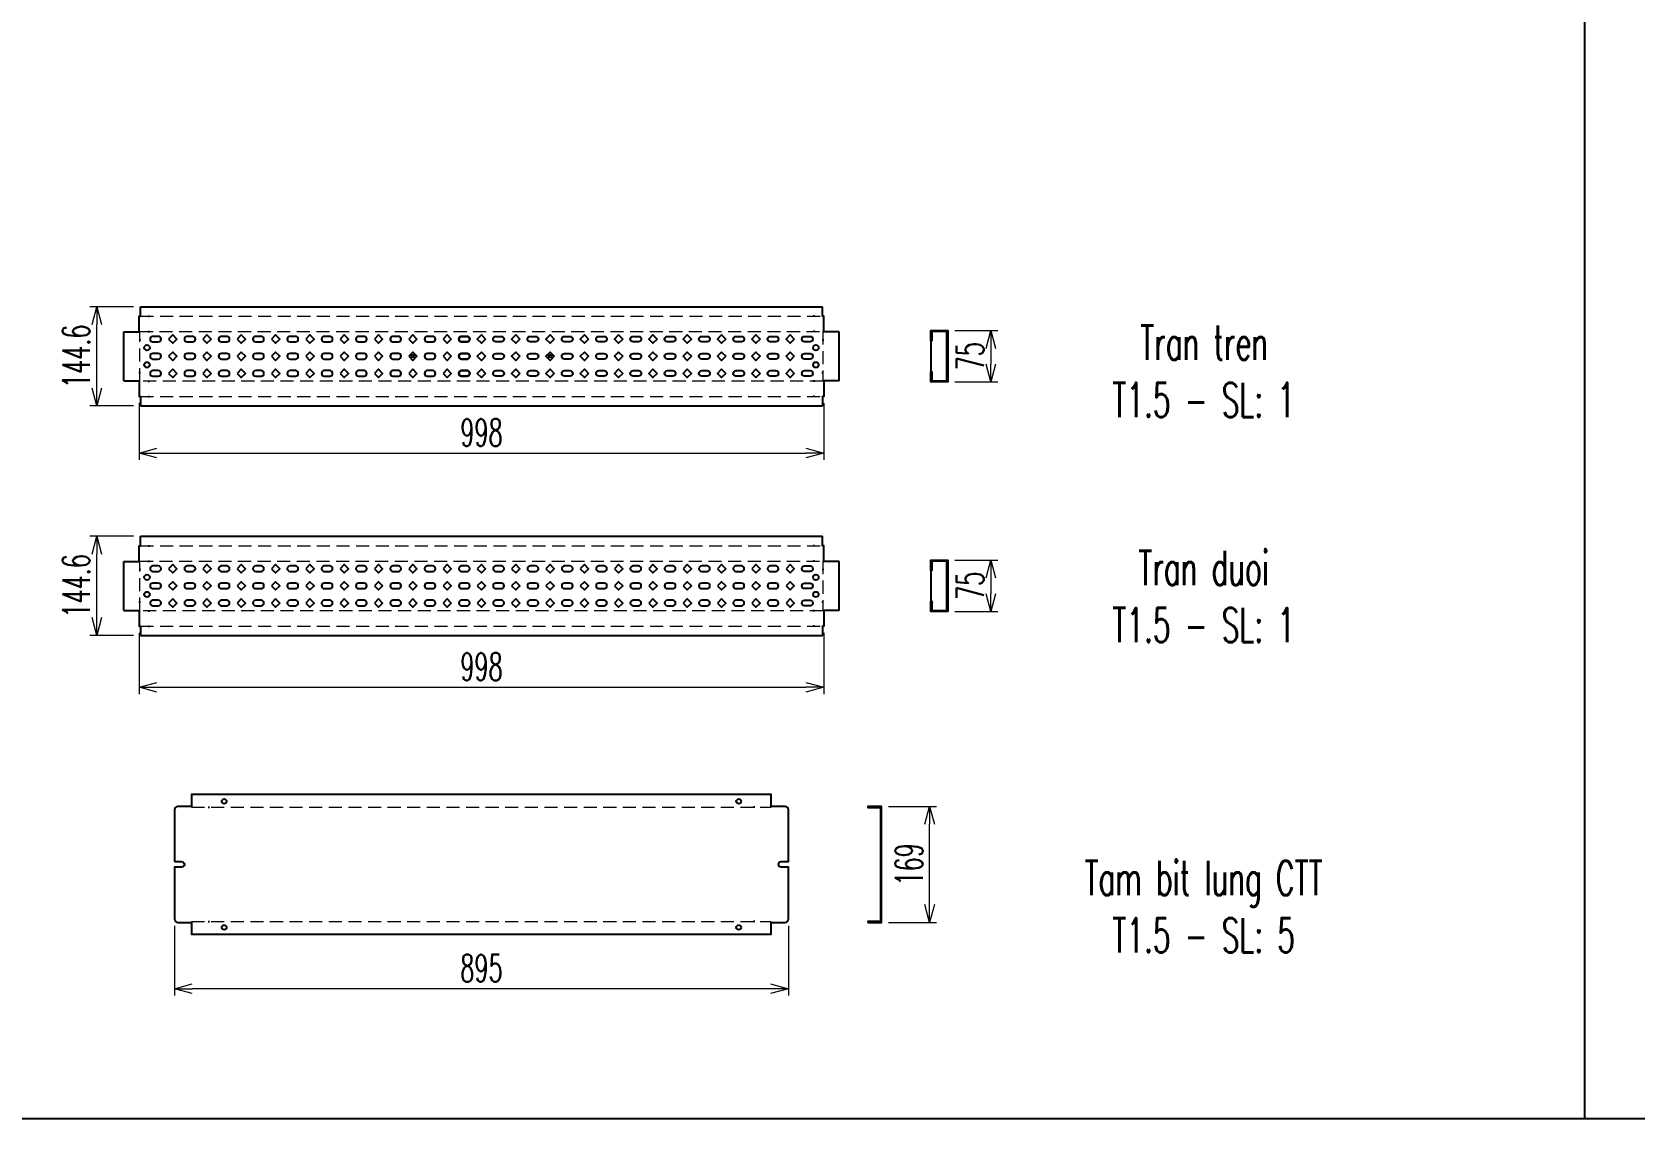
# Model space of a CAD drawing. Header units: millimetres. Extents: x 173893 to 258446, y -176540 to -123824.
# Drawn here: x 217241 to 219578, y -141580 to -139996 of the extents above; entities that cross this region are included whole.
import ezdxf
from ezdxf.enums import TextEntityAlignment as Align

# ---------------------------------------------------------------- set-up
doc = ezdxf.new("R2010")
doc.units = ezdxf.units.MM
doc.header["$LTSCALE"] = 3
doc.linetypes.add('HIDDEN', pattern=[9.525, 6.35, -3.175])
doc.layers.add('@.0.DM. NÉT CHÍNH', color=7, linetype='Continuous', lineweight=25)
doc.layers.add('@.DM. NÉT ĐỨT', color=8, linetype='HIDDEN', lineweight=9)
doc.layers.add('@.DM. KÍCH THƯỚC', color=8, linetype='Continuous', transparency=0.2)
for name, color, linetype in [('@.DM. NÉT CHÍNH', 7, 'Continuous'), ('@.DM. NÉT ĐỤC', 2, 'Continuous'), ('dim', 7, 'Continuous')]:
    doc.layers.add(name, color=color, linetype=linetype)
doc.styles.add('Ann_w01', font='romans.shx', dxfattribs={"width": 0.6, "bigfont": 'chineset.shx'})
doc.dimstyles.new('Dim 01_SC20', dxfattribs={"dimscale": 20, "dimtxt": 2, "dimasz": 1.3, "dimexe": 0.5, "dimexo": 0.5, "dimgap": 0.5, "dimtad": 1, "dimdec": 1, "dimzin": 12, "dimdsep": 46, "dimtxsty": 'Ann_w01', "dimblk": 'OPEN30', "dimcen": 1.5, "dimclrd": 6, "dimclre": 6, "dimclrt": 3, "dimadec": 1, "dimazin": 3, "dimtm": 1e-09, "dimtfac": 1, "dimtdec": 1, "dimtix": 1, "dimtmove": 0, "dimatfit": 3, "dimldrblk": 'OPEN30', "dimfxl": 1, "dimtolj": 1, "dimlwd": 0, "dimlwe": 0, "dimarcsym": 0})

# ---------------------------------------------------------------- blocks, each defined once
blk = doc.blocks.new('_Open30')
at = {"color": 0, "linetype": 'ByBlock', "lineweight": -2}
for p, q in [((-1, 0.268), (0, 0)), ((0, 0), (-1, -0.268)), ((0, 0), (-1, 0))]:
    blk.add_line(p, q, dxfattribs=at)
blk = doc.blocks.new('*D396')
at = {"layer": '@.DM. KÍCH THƯỚC', "color": 6, "lineweight": 0, "transparency": 16777216}
for p, q in [((217389.4, -140396.2), (217325.8, -140396.2)), ((217335.8, -140514.8), (217335.8, -140422.2)), ((217389.4, -140540.8), (217325.8, -140540.8))]:
    blk.add_line(p, q, dxfattribs=at)
at = {"layer": 'Defpoints', "color": 0, "transparency": 16777216}
for p in [(217335.8, -140396.2), (217399.4, -140396.2), (217399.4, -140540.8)]:
    blk.add_point(p, dxfattribs=at)
at = {"layer": '@.DM. KÍCH THƯỚC', "color": 6, "lineweight": 0, "transparency": 16777216, "xscale": 26, "yscale": 26, "zscale": 26}
for p, rotation in [((217335.8, -140396.2), 90), ((217335.8, -140540.8), 270)]:
    blk.add_blockref('_Open30', p, dxfattribs=dict(at, rotation=rotation))
at = {"layer": '@.DM. KÍCH THƯỚC', "color": 3, "transparency": 16777216, "insert": (217305.8, -140468.5), "char_height": 40, "attachment_point": 5, "rotation": 90, "style": 'Ann_w01'}
blk.add_mtext('\\A1;144.6', dxfattribs=at)
blk = doc.blocks.new('*D397')
at = {"layer": '@.DM. KÍCH THƯỚC', "color": 6, "lineweight": 0, "transparency": 16777216}
for p, q in [((218586.2, -140431), (218648.8, -140431)), ((218638.8, -140457), (218638.8, -140480)), ((218586.2, -140506), (218648.8, -140506))]:
    blk.add_line(p, q, dxfattribs=at)
at = {"layer": 'Defpoints', "color": 0, "transparency": 16777216}
for p in [(218576.2, -140431), (218576.2, -140506), (218638.8, -140506)]:
    blk.add_point(p, dxfattribs=at)
at = {"layer": '@.DM. KÍCH THƯỚC', "color": 6, "lineweight": 0, "transparency": 16777216, "xscale": 26, "yscale": 26, "zscale": 26}
for p, rotation in [((218638.8, -140431), 90), ((218638.8, -140506), 270)]:
    blk.add_blockref('_Open30', p, dxfattribs=dict(at, rotation=rotation))
at = {"layer": '@.DM. KÍCH THƯỚC', "color": 3, "transparency": 16777216, "insert": (218608.8, -140468.5), "char_height": 40, "attachment_point": 5, "rotation": 90, "style": 'Ann_w01'}
blk.add_mtext('\\A1;75', dxfattribs=at)
blk = doc.blocks.new('*D398')
at = {"layer": '@.DM. KÍCH THƯỚC', "color": 6, "lineweight": 0, "transparency": 16777216}
for p, q in [((217389.4, -140730.9), (217325.8, -140730.9)), ((217335.8, -140849.5), (217335.8, -140756.9)), ((217389.4, -140875.5), (217325.8, -140875.5))]:
    blk.add_line(p, q, dxfattribs=at)
at = {"layer": 'Defpoints', "color": 0, "transparency": 16777216}
for p in [(217335.8, -140730.9), (217399.4, -140730.9), (217399.4, -140875.5)]:
    blk.add_point(p, dxfattribs=at)
at = {"layer": '@.DM. KÍCH THƯỚC', "color": 6, "lineweight": 0, "transparency": 16777216, "xscale": 26, "yscale": 26, "zscale": 26}
for p, rotation in [((217335.8, -140730.9), 90), ((217335.8, -140875.5), 270)]:
    blk.add_blockref('_Open30', p, dxfattribs=dict(at, rotation=rotation))
at = {"layer": '@.DM. KÍCH THƯỚC', "color": 3, "transparency": 16777216, "insert": (217305.8, -140803.2), "char_height": 40, "attachment_point": 5, "rotation": 90, "style": 'Ann_w01'}
blk.add_mtext('\\A1;144.6', dxfattribs=at)
blk = doc.blocks.new('*D399')
at = {"layer": '@.DM. KÍCH THƯỚC', "color": 6, "lineweight": 0, "transparency": 16777216}
for p, q in [((218586.2, -140765.7), (218648.8, -140765.7)), ((218638.8, -140791.7), (218638.8, -140814.7)), ((218586.2, -140840.7), (218648.8, -140840.7))]:
    blk.add_line(p, q, dxfattribs=at)
at = {"layer": 'Defpoints', "color": 0, "transparency": 16777216}
for p in [(218576.2, -140765.7), (218576.2, -140840.7), (218638.8, -140840.7)]:
    blk.add_point(p, dxfattribs=at)
at = {"layer": '@.DM. KÍCH THƯỚC', "color": 6, "lineweight": 0, "transparency": 16777216, "xscale": 26, "yscale": 26, "zscale": 26}
for p, rotation in [((218638.8, -140765.7), 90), ((218638.8, -140840.7), 270)]:
    blk.add_blockref('_Open30', p, dxfattribs=dict(at, rotation=rotation))
at = {"layer": '@.DM. KÍCH THƯỚC', "color": 3, "transparency": 16777216, "insert": (218608.8, -140803.2), "char_height": 40, "attachment_point": 5, "rotation": 90, "style": 'Ann_w01'}
blk.add_mtext('\\A1;75', dxfattribs=at)
blk = doc.blocks.new('*D400')
at = {"layer": '@.DM. KÍCH THƯỚC', "color": 6, "lineweight": 0, "transparency": 16777216}
for p, q in [((218489.7, -141124.8), (218559.6, -141124.8)), ((218549.6, -141267.8), (218549.6, -141150.8)), ((218489.7, -141293.8), (218559.6, -141293.8))]:
    blk.add_line(p, q, dxfattribs=at)
at = {"layer": 'Defpoints', "color": 0, "transparency": 16777216}
for p in [(218479.7, -141124.8), (218549.6, -141124.8), (218479.7, -141293.8)]:
    blk.add_point(p, dxfattribs=at)
at = {"layer": '@.DM. KÍCH THƯỚC', "color": 6, "lineweight": 0, "transparency": 16777216, "xscale": 26, "yscale": 26, "zscale": 26}
for p, rotation in [((218549.6, -141124.8), 90), ((218549.6, -141293.8), 270)]:
    blk.add_blockref('_Open30', p, dxfattribs=dict(at, rotation=rotation))
at = {"layer": '@.DM. KÍCH THƯỚC', "color": 3, "transparency": 16777216, "insert": (218519.6, -141209.3), "char_height": 40, "attachment_point": 5, "rotation": 90, "style": 'Ann_w01'}
blk.add_mtext('\\A1;169', dxfattribs=at)
blk = doc.blocks.new('*D401')
at = {"layer": '@.DM. KÍCH THƯỚC', "color": 6, "lineweight": 0, "transparency": 16777216}
for p, q in [((217448.9, -141298.8), (217448.9, -141400.5)), ((218343.9, -141298.8), (218343.9, -141400.5)), ((218317.9, -141390.5), (217474.9, -141390.5))]:
    blk.add_line(p, q, dxfattribs=at)
at = {"layer": 'Defpoints', "color": 0, "transparency": 16777216}
for p in [(217448.9, -141288.8), (218343.9, -141288.8), (217448.9, -141390.5)]:
    blk.add_point(p, dxfattribs=at)
at = {"layer": '@.DM. KÍCH THƯỚC', "color": 6, "lineweight": 0, "transparency": 16777216, "xscale": 26, "yscale": 26, "zscale": 26, "rotation": 180}
blk.add_blockref('_Open30', (217448.9, -141390.5), dxfattribs=at)
at = {"layer": '@.DM. KÍCH THƯỚC', "color": 6, "lineweight": 0, "transparency": 16777216, "xscale": 26, "yscale": 26, "zscale": 26}
blk.add_blockref('_Open30', (218343.9, -141390.5), dxfattribs=at)
at = {"layer": '@.DM. KÍCH THƯỚC', "color": 3, "transparency": 16777216, "insert": (217896.4, -141360.5), "char_height": 40, "attachment_point": 5, "style": 'Ann_w01'}
blk.add_mtext('\\A1;895', dxfattribs=at)
blk = doc.blocks.new('*D464')
at = {"layer": 'Defpoints', "color": 0, "transparency": 16777216}
for p in [(217397.4, -140526.6), (218395.4, -140527.1), (218395.4, -140609.6)]:
    blk.add_point(p, dxfattribs=at)
at = {"layer": 'dim', "color": 6, "lineweight": 0, "transparency": 16777216}
for p, q in [((217397.4, -140536.6), (217397.4, -140619.6)), ((218395.4, -140537.1), (218395.4, -140619.6)), ((217423.4, -140609.6), (218369.4, -140609.6))]:
    blk.add_line(p, q, dxfattribs=at)
at = {"layer": 'dim', "color": 6, "lineweight": 0, "transparency": 16777216, "xscale": 26, "yscale": 26, "zscale": 26, "rotation": 180}
blk.add_blockref('_Open30', (217397.4, -140609.6), dxfattribs=at)
at = {"layer": 'dim', "color": 6, "lineweight": 0, "transparency": 16777216, "xscale": 26, "yscale": 26, "zscale": 26}
blk.add_blockref('_Open30', (218395.4, -140609.6), dxfattribs=at)
at = {"layer": 'dim', "color": 3, "transparency": 16777216, "insert": (217896.4, -140579.6), "char_height": 40, "attachment_point": 5, "style": 'Ann_w01'}
blk.add_mtext('\\A1;998', dxfattribs=at)
blk = doc.blocks.new('*D465')
at = {"layer": 'Defpoints', "color": 0, "transparency": 16777216}
for p in [(217397.4, -140861.8), (218395.4, -140861.8), (218395.4, -140951)]:
    blk.add_point(p, dxfattribs=at)
at = {"layer": 'dim', "color": 6, "lineweight": 0, "transparency": 16777216}
for p, q in [((217397.4, -140871.8), (217397.4, -140961)), ((218395.4, -140871.8), (218395.4, -140961)), ((217423.4, -140951), (218369.4, -140951))]:
    blk.add_line(p, q, dxfattribs=at)
at = {"layer": 'dim', "color": 6, "lineweight": 0, "transparency": 16777216, "xscale": 26, "yscale": 26, "zscale": 26, "rotation": 180}
blk.add_blockref('_Open30', (217397.4, -140951), dxfattribs=at)
at = {"layer": 'dim', "color": 6, "lineweight": 0, "transparency": 16777216, "xscale": 26, "yscale": 26, "zscale": 26}
blk.add_blockref('_Open30', (218395.4, -140951), dxfattribs=at)
at = {"layer": 'dim', "color": 3, "transparency": 16777216, "insert": (217896.4, -140921), "char_height": 40, "attachment_point": 5, "style": 'Ann_w01'}
blk.add_mtext('\\A1;998', dxfattribs=at)

msp = doc.modelspace()

# ---------------------------------------------------------------- linework, layer by layer
at = {"layer": '@.DM. NÉT CHÍNH', "linetype": 'Continuous'}
for p, q in [((219504.18, -138408.06), (219504.18, -141580.39)), ((223070.85, -141580.39), (215795.85, -141580.39))]:
    msp.add_line(p, q, dxfattribs=at)
at = {"layer": '@.DM. NÉT CHÍNH'}
for p, q in [((217399.38, -140396.18), (218393.38, -140396.18)), ((217374.98, -140504.18), (217374.98, -140432.78)), ((217397.38, -140432.78), (217398.68, -140432.78)), ((218395.38, -140432.78), (218394.08, -140432.78)), ((218417.78, -140504.18), (218417.78, -140432.78)), ((218551.21, -140445.98), (218551.21, -140490.98)), ((217397.38, -140504.18), (217398.68, -140504.18)), ((218395.38, -140504.18), (218394.08, -140504.18)), ((217399.38, -140540.78), (218393.38, -140540.78)), ((217399.38, -140730.93), (218393.38, -140730.93)), ((217374.98, -140838.93), (217374.98, -140767.53)), ((217397.38, -140767.53), (217398.68, -140767.53)), ((218395.38, -140767.53), (218394.08, -140767.53)), ((218417.78, -140838.93), (218417.78, -140767.53)), ((218551.21, -140780.73), (218551.21, -140825.73)), ((217397.38, -140838.93), (217398.68, -140838.93)), ((218395.38, -140838.93), (218394.08, -140838.93)), ((217399.38, -140875.53), (218393.38, -140875.53))]:
    msp.add_line(p, q, dxfattribs=at)
at = {"layer": '@.DM. NÉT CHÍNH', "color": 1}
for p, q in [((217410.73, -140409.88), (217412.73, -140409.88)), ((218382.03, -140409.88), (218380.03, -140409.88)), ((217398.68, -140443.55), (217398.68, -140445.55)), ((217410.73, -140432.28), (217412.73, -140432.28)), ((218382.03, -140432.28), (218380.03, -140432.28)), ((218394.08, -140443.55), (218394.08, -140445.55)), ((217398.68, -140493.41), (217398.68, -140491.41)), ((218394.08, -140493.41), (218394.08, -140491.41)), ((217410.73, -140504.68), (217412.73, -140504.68)), ((218382.03, -140504.68), (218380.03, -140504.68)), ((217410.73, -140527.08), (217412.73, -140527.08)), ((218382.03, -140527.08), (218380.03, -140527.08)), ((217410.73, -140744.63), (217412.73, -140744.63)), ((218382.03, -140744.63), (218380.03, -140744.63)), ((217398.68, -140778.3), (217398.68, -140780.3)), ((217410.73, -140767.03), (217412.73, -140767.03)), ((218382.03, -140767.03), (218380.03, -140767.03)), ((218394.08, -140778.3), (218394.08, -140780.3)), ((217398.68, -140828.16), (217398.68, -140826.16)), ((218394.08, -140828.16), (218394.08, -140826.16)), ((217410.73, -140839.43), (217412.73, -140839.43)), ((218382.03, -140839.43), (218380.03, -140839.43)), ((217410.73, -140861.83), (217412.73, -140861.83)), ((218382.03, -140861.83), (218380.03, -140861.83)), ((217497.99, -141126.09), (217499.99, -141126.09)), ((218294.76, -141126.09), (218292.76, -141126.09)), ((217497.99, -141292.49), (217499.99, -141292.49)), ((218294.76, -141292.49), (218292.76, -141292.49))]:
    msp.add_line(p, q, dxfattribs=at)
at = {"layer": '@.DM. NÉT CHÍNH'}
for points in [[(217374.98, -140432.78), (217397.38, -140432.78), (217397.38, -140409.88), (217399.38, -140409.88), (217399.38, -140396.18)], [(218417.78, -140432.78), (218395.38, -140432.78), (218395.38, -140409.88), (218393.38, -140409.88), (218393.38, -140396.18)], [(217374.98, -140504.18), (217397.38, -140504.18), (217397.38, -140527.08), (217399.38, -140527.08), (217399.38, -140540.78)], [(218417.78, -140504.18), (218395.38, -140504.18), (218395.38, -140527.08), (218393.38, -140527.08), (218393.38, -140540.78)], [(217374.98, -140767.53), (217397.38, -140767.53), (217397.38, -140744.63), (217399.38, -140744.63), (217399.38, -140730.93)], [(218417.78, -140767.53), (218395.38, -140767.53), (218395.38, -140744.63), (218393.38, -140744.63), (218393.38, -140730.93)], [(217374.98, -140838.93), (217397.38, -140838.93), (217397.38, -140861.83), (217399.38, -140861.83), (217399.38, -140875.53)], [(218417.78, -140838.93), (218395.38, -140838.93), (218395.38, -140861.83), (218393.38, -140861.83), (218393.38, -140875.53)]]:
    msp.add_lwpolyline(points, dxfattribs=at)
for points in [[(218551.21, -140445.98), (218551.21, -140430.98), (218576.21, -140430.98), (218576.21, -140505.98), (218551.21, -140505.98), (218551.21, -140490.98), (218552.71, -140490.98), (218552.71, -140504.48), (218574.71, -140504.48), (218574.71, -140432.48), (218552.71, -140432.48), (218552.71, -140445.98)], [(218551.21, -140780.73), (218551.21, -140765.73), (218576.21, -140765.73), (218576.21, -140840.73), (218551.21, -140840.73), (218551.21, -140825.73), (218552.71, -140825.73), (218552.71, -140839.23), (218574.71, -140839.23), (218574.71, -140767.23), (218552.71, -140767.23), (218552.71, -140780.73)], [(218459.68, -141293.79), (218479.68, -141293.79), (218479.68, -141124.79), (218459.68, -141124.79), (218459.68, -141126.29), (218478.18, -141126.29), (218478.18, -141292.29), (218459.68, -141292.29)]]:
    msp.add_lwpolyline(points, close=True, dxfattribs=at)
msp.add_lwpolyline([(217448.88, -141205.29), (217459.38, -141205.29, -1), (217459.38, -141213.29), (217448.88, -141213.29), (217448.88, -141288.79, 0.4142136), (217453.88, -141293.79), (217473.88, -141293.79), (217473.88, -141311.19), (218318.88, -141311.19), (218318.88, -141293.79), (218338.88, -141293.79, 0.4142136), (218343.88, -141288.79), (218343.88, -141213.29), (218333.38, -141213.29, -1), (218333.38, -141205.29), (218343.88, -141205.29), (218343.88, -141129.79, 0.4142136), (218338.88, -141124.79), (218318.88, -141124.79), (218318.88, -141107.39), (217473.88, -141107.39), (217473.88, -141124.79), (217453.88, -141124.79, 0.4142136), (217448.88, -141129.79)], format="xyb", close=True, dxfattribs=at)
at = {"layer": '@.DM. NÉT ĐỤC'}
for points in [[(217425.38, -140439.48), (217417.38, -140439.48, 1), (217417.38, -140447.48), (217425.38, -140447.48, 1)], [(217475.38, -140439.48), (217467.38, -140439.48, 1), (217467.38, -140447.48), (217475.38, -140447.48, 1)], [(217525.38, -140439.48), (217517.38, -140439.48, 1), (217517.38, -140447.48), (217525.38, -140447.48, 1)], [(217575.38, -140439.48), (217567.38, -140439.48, 1), (217567.38, -140447.48), (217575.38, -140447.48, 1)], [(217625.38, -140439.48), (217617.38, -140439.48, 1), (217617.38, -140447.48), (217625.38, -140447.48, 1)], [(217675.38, -140439.48), (217667.38, -140439.48, 1), (217667.38, -140447.48), (217675.38, -140447.48, 1)], [(217725.38, -140439.48), (217717.38, -140439.48, 1), (217717.38, -140447.48), (217725.38, -140447.48, 1)], [(217775.38, -140439.48), (217767.38, -140439.48, 1), (217767.38, -140447.48), (217775.38, -140447.48, 1)], [(217825.38, -140439.48), (217817.38, -140439.48, 1), (217817.38, -140447.48), (217825.38, -140447.48, 1)], [(217875.38, -140439.48), (217867.38, -140439.48, 1), (217867.38, -140447.48), (217875.38, -140447.48, 1)], [(217867.38, -140439.48), (217875.38, -140439.48, -1), (217875.38, -140447.48), (217867.38, -140447.48, -1)], [(217917.38, -140439.48), (217925.38, -140439.48, -1), (217925.38, -140447.48), (217917.38, -140447.48, -1)], [(217967.38, -140439.48), (217975.38, -140439.48, -1), (217975.38, -140447.48), (217967.38, -140447.48, -1)], [(218017.38, -140439.48), (218025.38, -140439.48, -1), (218025.38, -140447.48), (218017.38, -140447.48, -1)], [(218067.38, -140439.48), (218075.38, -140439.48, -1), (218075.38, -140447.48), (218067.38, -140447.48, -1)], [(218117.38, -140439.48), (218125.38, -140439.48, -1), (218125.38, -140447.48), (218117.38, -140447.48, -1)], [(218167.38, -140439.48), (218175.38, -140439.48, -1), (218175.38, -140447.48), (218167.38, -140447.48, -1)], [(218217.38, -140439.48), (218225.38, -140439.48, -1), (218225.38, -140447.48), (218217.38, -140447.48, -1)], [(218267.38, -140439.48), (218275.38, -140439.48, -1), (218275.38, -140447.48), (218267.38, -140447.48, -1)], [(218317.38, -140439.48), (218325.38, -140439.48, -1), (218325.38, -140447.48), (218317.38, -140447.48, -1)], [(218367.38, -140439.48), (218375.38, -140439.48, -1), (218375.38, -140447.48), (218367.38, -140447.48, -1)], [(217425.38, -140464.48), (217417.38, -140464.48, 1), (217417.38, -140472.48), (217425.38, -140472.48, 1)], [(217475.38, -140464.48), (217467.38, -140464.48, 1), (217467.38, -140472.48), (217475.38, -140472.48, 1)], [(217525.38, -140464.48), (217517.38, -140464.48, 1), (217517.38, -140472.48), (217525.38, -140472.48, 1)], [(217575.38, -140464.48), (217567.38, -140464.48, 1), (217567.38, -140472.48), (217575.38, -140472.48, 1)], [(217625.38, -140464.48), (217617.38, -140464.48, 1), (217617.38, -140472.48), (217625.38, -140472.48, 1)], [(217675.38, -140464.48), (217667.38, -140464.48, 1), (217667.38, -140472.48), (217675.38, -140472.48, 1)], [(217725.38, -140464.48), (217717.38, -140464.48, 1), (217717.38, -140472.48), (217725.38, -140472.48, 1)], [(217775.38, -140464.48), (217767.38, -140464.48, 1), (217767.38, -140472.48), (217775.38, -140472.48, 1)], [(217825.38, -140464.48), (217817.38, -140464.48, 1), (217817.38, -140472.48), (217825.38, -140472.48, 1)], [(217875.38, -140464.48), (217867.38, -140464.48, 1), (217867.38, -140472.48), (217875.38, -140472.48, 1)], [(217867.38, -140464.48), (217875.38, -140464.48, -1), (217875.38, -140472.48), (217867.38, -140472.48, -1)], [(217917.38, -140464.48), (217925.38, -140464.48, -1), (217925.38, -140472.48), (217917.38, -140472.48, -1)], [(217967.38, -140464.48), (217975.38, -140464.48, -1), (217975.38, -140472.48), (217967.38, -140472.48, -1)], [(218017.38, -140464.48), (218025.38, -140464.48, -1), (218025.38, -140472.48), (218017.38, -140472.48, -1)], [(218067.38, -140464.48), (218075.38, -140464.48, -1), (218075.38, -140472.48), (218067.38, -140472.48, -1)], [(218117.38, -140464.48), (218125.38, -140464.48, -1), (218125.38, -140472.48), (218117.38, -140472.48, -1)], [(218167.38, -140464.48), (218175.38, -140464.48, -1), (218175.38, -140472.48), (218167.38, -140472.48, -1)], [(218217.38, -140464.48), (218225.38, -140464.48, -1), (218225.38, -140472.48), (218217.38, -140472.48, -1)], [(218267.38, -140464.48), (218275.38, -140464.48, -1), (218275.38, -140472.48), (218267.38, -140472.48, -1)], [(218317.38, -140464.48), (218325.38, -140464.48, -1), (218325.38, -140472.48), (218317.38, -140472.48, -1)], [(218367.38, -140464.48), (218375.38, -140464.48, -1), (218375.38, -140472.48), (218367.38, -140472.48, -1)], [(217425.38, -140489.48), (217417.38, -140489.48, 1), (217417.38, -140497.48), (217425.38, -140497.48, 1)], [(217475.38, -140489.48), (217467.38, -140489.48, 1), (217467.38, -140497.48), (217475.38, -140497.48, 1)], [(217525.38, -140489.48), (217517.38, -140489.48, 1), (217517.38, -140497.48), (217525.38, -140497.48, 1)], [(217575.38, -140489.48), (217567.38, -140489.48, 1), (217567.38, -140497.48), (217575.38, -140497.48, 1)], [(217625.38, -140489.48), (217617.38, -140489.48, 1), (217617.38, -140497.48), (217625.38, -140497.48, 1)], [(217675.38, -140489.48), (217667.38, -140489.48, 1), (217667.38, -140497.48), (217675.38, -140497.48, 1)], [(217725.38, -140489.48), (217717.38, -140489.48, 1), (217717.38, -140497.48), (217725.38, -140497.48, 1)], [(217775.38, -140489.48), (217767.38, -140489.48, 1), (217767.38, -140497.48), (217775.38, -140497.48, 1)], [(217825.38, -140489.48), (217817.38, -140489.48, 1), (217817.38, -140497.48), (217825.38, -140497.48, 1)], [(217875.38, -140489.48), (217867.38, -140489.48, 1), (217867.38, -140497.48), (217875.38, -140497.48, 1)], [(217867.38, -140489.48), (217875.38, -140489.48, -1), (217875.38, -140497.48), (217867.38, -140497.48, -1)], [(217917.38, -140489.48), (217925.38, -140489.48, -1), (217925.38, -140497.48), (217917.38, -140497.48, -1)], [(217967.38, -140489.48), (217975.38, -140489.48, -1), (217975.38, -140497.48), (217967.38, -140497.48, -1)], [(218017.38, -140489.48), (218025.38, -140489.48, -1), (218025.38, -140497.48), (218017.38, -140497.48, -1)], [(218067.38, -140489.48), (218075.38, -140489.48, -1), (218075.38, -140497.48), (218067.38, -140497.48, -1)], [(218117.38, -140489.48), (218125.38, -140489.48, -1), (218125.38, -140497.48), (218117.38, -140497.48, -1)], [(218167.38, -140489.48), (218175.38, -140489.48, -1), (218175.38, -140497.48), (218167.38, -140497.48, -1)], [(218217.38, -140489.48), (218225.38, -140489.48, -1), (218225.38, -140497.48), (218217.38, -140497.48, -1)], [(218267.38, -140489.48), (218275.38, -140489.48, -1), (218275.38, -140497.48), (218267.38, -140497.48, -1)], [(218317.38, -140489.48), (218325.38, -140489.48, -1), (218325.38, -140497.48), (218317.38, -140497.48, -1)], [(218367.38, -140489.48), (218375.38, -140489.48, -1), (218375.38, -140497.48), (218367.38, -140497.48, -1)], [(217425.38, -140774.23), (217417.38, -140774.23, 1), (217417.38, -140782.23), (217425.38, -140782.23, 1)], [(217475.38, -140774.23), (217467.38, -140774.23, 1), (217467.38, -140782.23), (217475.38, -140782.23, 1)], [(217525.38, -140774.23), (217517.38, -140774.23, 1), (217517.38, -140782.23), (217525.38, -140782.23, 1)], [(217575.38, -140774.23), (217567.38, -140774.23, 1), (217567.38, -140782.23), (217575.38, -140782.23, 1)], [(217625.38, -140774.23), (217617.38, -140774.23, 1), (217617.38, -140782.23), (217625.38, -140782.23, 1)], [(217675.38, -140774.23), (217667.38, -140774.23, 1), (217667.38, -140782.23), (217675.38, -140782.23, 1)], [(217725.38, -140774.23), (217717.38, -140774.23, 1), (217717.38, -140782.23), (217725.38, -140782.23, 1)], [(217775.38, -140774.23), (217767.38, -140774.23, 1), (217767.38, -140782.23), (217775.38, -140782.23, 1)], [(217825.38, -140774.23), (217817.38, -140774.23, 1), (217817.38, -140782.23), (217825.38, -140782.23, 1)], [(217875.38, -140774.23), (217867.38, -140774.23, 1), (217867.38, -140782.23), (217875.38, -140782.23, 1)], [(217925.38, -140774.23), (217917.38, -140774.23, 1), (217917.38, -140782.23), (217925.38, -140782.23, 1)], [(217975.38, -140774.23), (217967.38, -140774.23, 1), (217967.38, -140782.23), (217975.38, -140782.23, 1)], [(218025.38, -140774.23), (218017.38, -140774.23, 1), (218017.38, -140782.23), (218025.38, -140782.23, 1)], [(218075.38, -140774.23), (218067.38, -140774.23, 1), (218067.38, -140782.23), (218075.38, -140782.23, 1)], [(218125.38, -140774.23), (218117.38, -140774.23, 1), (218117.38, -140782.23), (218125.38, -140782.23, 1)], [(218175.38, -140774.23), (218167.38, -140774.23, 1), (218167.38, -140782.23), (218175.38, -140782.23, 1)], [(218225.38, -140774.23), (218217.38, -140774.23, 1), (218217.38, -140782.23), (218225.38, -140782.23, 1)], [(218275.38, -140774.23), (218267.38, -140774.23, 1), (218267.38, -140782.23), (218275.38, -140782.23, 1)], [(218325.38, -140774.23), (218317.38, -140774.23, 1), (218317.38, -140782.23), (218325.38, -140782.23, 1)], [(218367.38, -140774.23), (218375.38, -140774.23, -1), (218375.38, -140782.23), (218367.38, -140782.23, -1)], [(217425.38, -140799.23), (217417.38, -140799.23, 1), (217417.38, -140807.23), (217425.38, -140807.23, 1)], [(217475.38, -140799.23), (217467.38, -140799.23, 1), (217467.38, -140807.23), (217475.38, -140807.23, 1)], [(217525.38, -140799.23), (217517.38, -140799.23, 1), (217517.38, -140807.23), (217525.38, -140807.23, 1)], [(217575.38, -140799.23), (217567.38, -140799.23, 1), (217567.38, -140807.23), (217575.38, -140807.23, 1)], [(217625.38, -140799.23), (217617.38, -140799.23, 1), (217617.38, -140807.23), (217625.38, -140807.23, 1)], [(217675.38, -140799.23), (217667.38, -140799.23, 1), (217667.38, -140807.23), (217675.38, -140807.23, 1)], [(217725.38, -140799.23), (217717.38, -140799.23, 1), (217717.38, -140807.23), (217725.38, -140807.23, 1)], [(217775.38, -140799.23), (217767.38, -140799.23, 1), (217767.38, -140807.23), (217775.38, -140807.23, 1)], [(217825.38, -140799.23), (217817.38, -140799.23, 1), (217817.38, -140807.23), (217825.38, -140807.23, 1)], [(217875.38, -140799.23), (217867.38, -140799.23, 1), (217867.38, -140807.23), (217875.38, -140807.23, 1)], [(217925.38, -140799.23), (217917.38, -140799.23, 1), (217917.38, -140807.23), (217925.38, -140807.23, 1)], [(217975.38, -140799.23), (217967.38, -140799.23, 1), (217967.38, -140807.23), (217975.38, -140807.23, 1)], [(218025.38, -140799.23), (218017.38, -140799.23, 1), (218017.38, -140807.23), (218025.38, -140807.23, 1)], [(218075.38, -140799.23), (218067.38, -140799.23, 1), (218067.38, -140807.23), (218075.38, -140807.23, 1)], [(218125.38, -140799.23), (218117.38, -140799.23, 1), (218117.38, -140807.23), (218125.38, -140807.23, 1)], [(218175.38, -140799.23), (218167.38, -140799.23, 1), (218167.38, -140807.23), (218175.38, -140807.23, 1)], [(218225.38, -140799.23), (218217.38, -140799.23, 1), (218217.38, -140807.23), (218225.38, -140807.23, 1)], [(218275.38, -140799.23), (218267.38, -140799.23, 1), (218267.38, -140807.23), (218275.38, -140807.23, 1)], [(218325.38, -140799.23), (218317.38, -140799.23, 1), (218317.38, -140807.23), (218325.38, -140807.23, 1)], [(218367.38, -140799.23), (218375.38, -140799.23, -1), (218375.38, -140807.23), (218367.38, -140807.23, -1)], [(217425.38, -140824.23), (217417.38, -140824.23, 1), (217417.38, -140832.23), (217425.38, -140832.23, 1)], [(217475.38, -140824.23), (217467.38, -140824.23, 1), (217467.38, -140832.23), (217475.38, -140832.23, 1)], [(217525.38, -140824.23), (217517.38, -140824.23, 1), (217517.38, -140832.23), (217525.38, -140832.23, 1)], [(217575.38, -140824.23), (217567.38, -140824.23, 1), (217567.38, -140832.23), (217575.38, -140832.23, 1)], [(217625.38, -140824.23), (217617.38, -140824.23, 1), (217617.38, -140832.23), (217625.38, -140832.23, 1)], [(217675.38, -140824.23), (217667.38, -140824.23, 1), (217667.38, -140832.23), (217675.38, -140832.23, 1)], [(217725.38, -140824.23), (217717.38, -140824.23, 1), (217717.38, -140832.23), (217725.38, -140832.23, 1)], [(217775.38, -140824.23), (217767.38, -140824.23, 1), (217767.38, -140832.23), (217775.38, -140832.23, 1)], [(217825.38, -140824.23), (217817.38, -140824.23, 1), (217817.38, -140832.23), (217825.38, -140832.23, 1)], [(217875.38, -140824.23), (217867.38, -140824.23, 1), (217867.38, -140832.23), (217875.38, -140832.23, 1)], [(217925.38, -140824.23), (217917.38, -140824.23, 1), (217917.38, -140832.23), (217925.38, -140832.23, 1)], [(217975.38, -140824.23), (217967.38, -140824.23, 1), (217967.38, -140832.23), (217975.38, -140832.23, 1)], [(218025.38, -140824.23), (218017.38, -140824.23, 1), (218017.38, -140832.23), (218025.38, -140832.23, 1)], [(218075.38, -140824.23), (218067.38, -140824.23, 1), (218067.38, -140832.23), (218075.38, -140832.23, 1)], [(218125.38, -140824.23), (218117.38, -140824.23, 1), (218117.38, -140832.23), (218125.38, -140832.23, 1)], [(218175.38, -140824.23), (218167.38, -140824.23, 1), (218167.38, -140832.23), (218175.38, -140832.23, 1)], [(218225.38, -140824.23), (218217.38, -140824.23, 1), (218217.38, -140832.23), (218225.38, -140832.23, 1)], [(218275.38, -140824.23), (218267.38, -140824.23, 1), (218267.38, -140832.23), (218275.38, -140832.23, 1)], [(218325.38, -140824.23), (218317.38, -140824.23, 1), (218317.38, -140832.23), (218325.38, -140832.23, 1)], [(218367.38, -140824.23), (218375.38, -140824.23, -1), (218375.38, -140832.23), (218367.38, -140832.23, -1)]]:
    msp.add_lwpolyline(points, format="xyb", close=True, dxfattribs=at)
for points in [[(217440.38, -140443.48), (217446.38, -140449.48), (217452.38, -140443.48), (217446.38, -140437.48)], [(217490.38, -140443.48), (217496.38, -140449.48), (217502.38, -140443.48), (217496.38, -140437.48)], [(217540.38, -140443.48), (217546.38, -140449.48), (217552.38, -140443.48), (217546.38, -140437.48)], [(217590.38, -140443.48), (217596.38, -140449.48), (217602.38, -140443.48), (217596.38, -140437.48)], [(217640.38, -140443.48), (217646.38, -140449.48), (217652.38, -140443.48), (217646.38, -140437.48)], [(217690.38, -140443.48), (217696.38, -140449.48), (217702.38, -140443.48), (217696.38, -140437.48)], [(217740.38, -140443.48), (217746.38, -140449.48), (217752.38, -140443.48), (217746.38, -140437.48)], [(217790.38, -140443.48), (217796.38, -140449.48), (217802.38, -140443.48), (217796.38, -140437.48)], [(217840.38, -140443.48), (217846.38, -140449.48), (217852.38, -140443.48), (217846.38, -140437.48)], [(217902.38, -140443.48), (217896.38, -140449.48), (217890.38, -140443.48), (217896.38, -140437.48)], [(217952.38, -140443.48), (217946.38, -140449.48), (217940.38, -140443.48), (217946.38, -140437.48)], [(218002.38, -140443.48), (217996.38, -140449.48), (217990.38, -140443.48), (217996.38, -140437.48)], [(218052.38, -140443.48), (218046.38, -140449.48), (218040.38, -140443.48), (218046.38, -140437.48)], [(218102.38, -140443.48), (218096.38, -140449.48), (218090.38, -140443.48), (218096.38, -140437.48)], [(218152.38, -140443.48), (218146.38, -140449.48), (218140.38, -140443.48), (218146.38, -140437.48)], [(218202.38, -140443.48), (218196.38, -140449.48), (218190.38, -140443.48), (218196.38, -140437.48)], [(218252.38, -140443.48), (218246.38, -140449.48), (218240.38, -140443.48), (218246.38, -140437.48)], [(218302.38, -140443.48), (218296.38, -140449.48), (218290.38, -140443.48), (218296.38, -140437.48)], [(218352.38, -140443.48), (218346.38, -140449.48), (218340.38, -140443.48), (218346.38, -140437.48)], [(217440.38, -140468.48), (217446.38, -140474.48), (217452.38, -140468.48), (217446.38, -140462.48)], [(217490.38, -140468.48), (217496.38, -140474.48), (217502.38, -140468.48), (217496.38, -140462.48)], [(217540.38, -140468.48), (217546.38, -140474.48), (217552.38, -140468.48), (217546.38, -140462.48)], [(217590.38, -140468.48), (217596.38, -140474.48), (217602.38, -140468.48), (217596.38, -140462.48)], [(217640.38, -140468.48), (217646.38, -140474.48), (217652.38, -140468.48), (217646.38, -140462.48)], [(217690.38, -140468.48), (217696.38, -140474.48), (217702.38, -140468.48), (217696.38, -140462.48)], [(217740.38, -140468.48), (217746.38, -140474.48), (217752.38, -140468.48), (217746.38, -140462.48)], [(217790.38, -140468.48), (217796.38, -140474.48), (217802.38, -140468.48), (217796.38, -140462.48)], [(217840.38, -140468.48), (217846.38, -140474.48), (217852.38, -140468.48), (217846.38, -140462.48)], [(217902.38, -140468.48), (217896.38, -140474.48), (217890.38, -140468.48), (217896.38, -140462.48)], [(217952.38, -140468.48), (217946.38, -140474.48), (217940.38, -140468.48), (217946.38, -140462.48)], [(218002.38, -140468.48), (217996.38, -140474.48), (217990.38, -140468.48), (217996.38, -140462.48)], [(218052.38, -140468.48), (218046.38, -140474.48), (218040.38, -140468.48), (218046.38, -140462.48)], [(218102.38, -140468.48), (218096.38, -140474.48), (218090.38, -140468.48), (218096.38, -140462.48)], [(218152.38, -140468.48), (218146.38, -140474.48), (218140.38, -140468.48), (218146.38, -140462.48)], [(218202.38, -140468.48), (218196.38, -140474.48), (218190.38, -140468.48), (218196.38, -140462.48)], [(218252.38, -140468.48), (218246.38, -140474.48), (218240.38, -140468.48), (218246.38, -140462.48)], [(218302.38, -140468.48), (218296.38, -140474.48), (218290.38, -140468.48), (218296.38, -140462.48)], [(218352.38, -140468.48), (218346.38, -140474.48), (218340.38, -140468.48), (218346.38, -140462.48)], [(217440.38, -140493.48), (217446.38, -140499.48), (217452.38, -140493.48), (217446.38, -140487.48)], [(217490.38, -140493.48), (217496.38, -140499.48), (217502.38, -140493.48), (217496.38, -140487.48)], [(217540.38, -140493.48), (217546.38, -140499.48), (217552.38, -140493.48), (217546.38, -140487.48)], [(217590.38, -140493.48), (217596.38, -140499.48), (217602.38, -140493.48), (217596.38, -140487.48)], [(217640.38, -140493.48), (217646.38, -140499.48), (217652.38, -140493.48), (217646.38, -140487.48)], [(217690.38, -140493.48), (217696.38, -140499.48), (217702.38, -140493.48), (217696.38, -140487.48)], [(217740.38, -140493.48), (217746.38, -140499.48), (217752.38, -140493.48), (217746.38, -140487.48)], [(217790.38, -140493.48), (217796.38, -140499.48), (217802.38, -140493.48), (217796.38, -140487.48)], [(217840.38, -140493.48), (217846.38, -140499.48), (217852.38, -140493.48), (217846.38, -140487.48)], [(217902.38, -140493.48), (217896.38, -140499.48), (217890.38, -140493.48), (217896.38, -140487.48)], [(217952.38, -140493.48), (217946.38, -140499.48), (217940.38, -140493.48), (217946.38, -140487.48)], [(218002.38, -140493.48), (217996.38, -140499.48), (217990.38, -140493.48), (217996.38, -140487.48)], [(218052.38, -140493.48), (218046.38, -140499.48), (218040.38, -140493.48), (218046.38, -140487.48)], [(218102.38, -140493.48), (218096.38, -140499.48), (218090.38, -140493.48), (218096.38, -140487.48)], [(218152.38, -140493.48), (218146.38, -140499.48), (218140.38, -140493.48), (218146.38, -140487.48)], [(218202.38, -140493.48), (218196.38, -140499.48), (218190.38, -140493.48), (218196.38, -140487.48)], [(218252.38, -140493.48), (218246.38, -140499.48), (218240.38, -140493.48), (218246.38, -140487.48)], [(218302.38, -140493.48), (218296.38, -140499.48), (218290.38, -140493.48), (218296.38, -140487.48)], [(218352.38, -140493.48), (218346.38, -140499.48), (218340.38, -140493.48), (218346.38, -140487.48)], [(217440.38, -140778.23), (217446.38, -140784.23), (217452.38, -140778.23), (217446.38, -140772.23)], [(217490.38, -140778.23), (217496.38, -140784.23), (217502.38, -140778.23), (217496.38, -140772.23)], [(217540.38, -140778.23), (217546.38, -140784.23), (217552.38, -140778.23), (217546.38, -140772.23)], [(217590.38, -140778.23), (217596.38, -140784.23), (217602.38, -140778.23), (217596.38, -140772.23)], [(217640.38, -140778.23), (217646.38, -140784.23), (217652.38, -140778.23), (217646.38, -140772.23)], [(217690.38, -140778.23), (217696.38, -140784.23), (217702.38, -140778.23), (217696.38, -140772.23)], [(217740.38, -140778.23), (217746.38, -140784.23), (217752.38, -140778.23), (217746.38, -140772.23)], [(217790.38, -140778.23), (217796.38, -140784.23), (217802.38, -140778.23), (217796.38, -140772.23)], [(217840.38, -140778.23), (217846.38, -140784.23), (217852.38, -140778.23), (217846.38, -140772.23)], [(217890.38, -140778.23), (217896.38, -140784.23), (217902.38, -140778.23), (217896.38, -140772.23)], [(217940.38, -140778.23), (217946.38, -140784.23), (217952.38, -140778.23), (217946.38, -140772.23)], [(217990.38, -140778.23), (217996.38, -140784.23), (218002.38, -140778.23), (217996.38, -140772.23)], [(218040.38, -140778.23), (218046.38, -140784.23), (218052.38, -140778.23), (218046.38, -140772.23)], [(218090.38, -140778.23), (218096.38, -140784.23), (218102.38, -140778.23), (218096.38, -140772.23)], [(218140.38, -140778.23), (218146.38, -140784.23), (218152.38, -140778.23), (218146.38, -140772.23)], [(218190.38, -140778.23), (218196.38, -140784.23), (218202.38, -140778.23), (218196.38, -140772.23)], [(218240.38, -140778.23), (218246.38, -140784.23), (218252.38, -140778.23), (218246.38, -140772.23)], [(218290.38, -140778.23), (218296.38, -140784.23), (218302.38, -140778.23), (218296.38, -140772.23)], [(218340.38, -140778.23), (218346.38, -140784.23), (218352.38, -140778.23), (218346.38, -140772.23)], [(217440.38, -140803.23), (217446.38, -140809.23), (217452.38, -140803.23), (217446.38, -140797.23)], [(217490.38, -140803.23), (217496.38, -140809.23), (217502.38, -140803.23), (217496.38, -140797.23)], [(217540.38, -140803.23), (217546.38, -140809.23), (217552.38, -140803.23), (217546.38, -140797.23)], [(217590.38, -140803.23), (217596.38, -140809.23), (217602.38, -140803.23), (217596.38, -140797.23)], [(217640.38, -140803.23), (217646.38, -140809.23), (217652.38, -140803.23), (217646.38, -140797.23)], [(217690.38, -140803.23), (217696.38, -140809.23), (217702.38, -140803.23), (217696.38, -140797.23)], [(217740.38, -140803.23), (217746.38, -140809.23), (217752.38, -140803.23), (217746.38, -140797.23)], [(217790.38, -140803.23), (217796.38, -140809.23), (217802.38, -140803.23), (217796.38, -140797.23)], [(217840.38, -140803.23), (217846.38, -140809.23), (217852.38, -140803.23), (217846.38, -140797.23)], [(217890.38, -140803.23), (217896.38, -140809.23), (217902.38, -140803.23), (217896.38, -140797.23)], [(217940.38, -140803.23), (217946.38, -140809.23), (217952.38, -140803.23), (217946.38, -140797.23)], [(217990.38, -140803.23), (217996.38, -140809.23), (218002.38, -140803.23), (217996.38, -140797.23)], [(218040.38, -140803.23), (218046.38, -140809.23), (218052.38, -140803.23), (218046.38, -140797.23)], [(218090.38, -140803.23), (218096.38, -140809.23), (218102.38, -140803.23), (218096.38, -140797.23)], [(218140.38, -140803.23), (218146.38, -140809.23), (218152.38, -140803.23), (218146.38, -140797.23)], [(218190.38, -140803.23), (218196.38, -140809.23), (218202.38, -140803.23), (218196.38, -140797.23)], [(218240.38, -140803.23), (218246.38, -140809.23), (218252.38, -140803.23), (218246.38, -140797.23)], [(218290.38, -140803.23), (218296.38, -140809.23), (218302.38, -140803.23), (218296.38, -140797.23)], [(218340.38, -140803.23), (218346.38, -140809.23), (218352.38, -140803.23), (218346.38, -140797.23)], [(217440.38, -140828.23), (217446.38, -140834.23), (217452.38, -140828.23), (217446.38, -140822.23)], [(217490.38, -140828.23), (217496.38, -140834.23), (217502.38, -140828.23), (217496.38, -140822.23)], [(217540.38, -140828.23), (217546.38, -140834.23), (217552.38, -140828.23), (217546.38, -140822.23)], [(217590.38, -140828.23), (217596.38, -140834.23), (217602.38, -140828.23), (217596.38, -140822.23)], [(217640.38, -140828.23), (217646.38, -140834.23), (217652.38, -140828.23), (217646.38, -140822.23)], [(217690.38, -140828.23), (217696.38, -140834.23), (217702.38, -140828.23), (217696.38, -140822.23)], [(217740.38, -140828.23), (217746.38, -140834.23), (217752.38, -140828.23), (217746.38, -140822.23)], [(217790.38, -140828.23), (217796.38, -140834.23), (217802.38, -140828.23), (217796.38, -140822.23)], [(217840.38, -140828.23), (217846.38, -140834.23), (217852.38, -140828.23), (217846.38, -140822.23)], [(217890.38, -140828.23), (217896.38, -140834.23), (217902.38, -140828.23), (217896.38, -140822.23)], [(217940.38, -140828.23), (217946.38, -140834.23), (217952.38, -140828.23), (217946.38, -140822.23)], [(217990.38, -140828.23), (217996.38, -140834.23), (218002.38, -140828.23), (217996.38, -140822.23)], [(218040.38, -140828.23), (218046.38, -140834.23), (218052.38, -140828.23), (218046.38, -140822.23)], [(218090.38, -140828.23), (218096.38, -140834.23), (218102.38, -140828.23), (218096.38, -140822.23)], [(218140.38, -140828.23), (218146.38, -140834.23), (218152.38, -140828.23), (218146.38, -140822.23)], [(218190.38, -140828.23), (218196.38, -140834.23), (218202.38, -140828.23), (218196.38, -140822.23)], [(218240.38, -140828.23), (218246.38, -140834.23), (218252.38, -140828.23), (218246.38, -140822.23)], [(218290.38, -140828.23), (218296.38, -140834.23), (218302.38, -140828.23), (218296.38, -140822.23)], [(218340.38, -140828.23), (218346.38, -140834.23), (218352.38, -140828.23), (218346.38, -140822.23)]]:
    msp.add_lwpolyline(points, close=True, dxfattribs=at)
for centre, radius in [((217408.88, -140455.98), 4), ((218383.88, -140455.98), 4), ((217796.38, -140468.48), 2), ((217996.38, -140468.48), 2), ((217408.88, -140480.98), 4), ((218383.88, -140480.98), 4), ((217408.88, -140790.73), 4), ((218383.88, -140790.73), 4), ((217408.88, -140815.73), 4), ((218383.88, -140815.73), 4), ((217521.38, -141117.39), 3.5), ((218271.38, -141117.39), 3.5), ((217521.38, -141301.19), 3.5), ((218271.38, -141301.19), 3.5)]:
    msp.add_circle(centre, radius, dxfattribs=at)
at = {"layer": '@.DM. NÉT ĐỨT', "linetype": 'HIDDEN'}
for p, q in [((217399.38, -140409.88), (218393.38, -140409.88)), ((217398.68, -140432.28), (218394.08, -140432.28)), ((217398.68, -140504.68), (217398.68, -140432.28)), ((218394.08, -140432.28), (218394.08, -140504.68)), ((218394.08, -140504.68), (217398.68, -140504.68)), ((217399.38, -140527.08), (218393.38, -140527.08)), ((217399.38, -140744.63), (218393.38, -140744.63)), ((217398.68, -140767.03), (218394.08, -140767.03)), ((217398.68, -140839.43), (217398.68, -140767.03)), ((218394.08, -140767.03), (218394.08, -140839.43)), ((218394.08, -140839.43), (217398.68, -140839.43)), ((217399.38, -140861.83), (218393.38, -140861.83)), ((217473.88, -141126.09), (218318.88, -141126.09)), ((217473.88, -141292.49), (218318.88, -141292.49))]:
    msp.add_line(p, q, dxfattribs=at)

# ---------------------------------------------------------------- texts
at = {"layer": '@.0.DM. NÉT CHÍNH', "color": 1, "style": 'Ann_w01', "width": 0.6}
for s, p in [('Tran tren', (218949.82, -140448.79)), ('T1.5 - SL: 1', (218948.99, -140532.12)), ('Tran duoi', (218948.99, -140776.97)), ('T1.5 - SL: 1', (218948.99, -140860.3)), ('Tam bit lung CTT', (218948.99, -141229.29)), ('T1.5 - SL: 5', (218948.99, -141312.62))]:
    msp.add_text(s, height=50, dxfattribs=at).set_placement(p, align=Align.MIDDLE_CENTER)

# ---------------------------------------------------------------- dimensions: what is measured, and where the dimension line sits
at = {"layer": '@.DM. KÍCH THƯỚC'}
for base, p1, p2, picture, middle in [((217335.84, -140396.18), (217399.38, -140540.78), (217399.38, -140396.18), '*D396', (217305.84, -140468.48)), ((218638.79, -140505.98), (218576.21, -140430.98), (218576.21, -140505.98), '*D397', (218608.79, -140468.48)), ((217335.84, -140730.93), (217399.38, -140875.53), (217399.38, -140730.93), '*D398', (217305.84, -140803.23)), ((218638.79, -140840.73), (218576.21, -140765.73), (218576.21, -140840.73), '*D399', (218608.79, -140803.23)), ((218549.61, -141124.79), (218479.68, -141293.79), (218479.68, -141124.79), '*D400', (218519.61, -141209.29))]:
    dim = msp.add_linear_dim(base=base, p1=p1, p2=p2, angle=90, dimstyle='Dim 01_SC20', dxfattribs=at)
    dim.commit()
    dim.dimension.update_dxf_attribs({"geometry": picture, "text_midpoint": middle})
dim = msp.add_linear_dim(base=(217448.88, -141390.55), p1=(218343.88, -141288.79), p2=(217448.88, -141288.79), dimstyle='Dim 01_SC20', dxfattribs=at)
dim.commit()
dim.dimension.update_dxf_attribs({"geometry": '*D401', "text_midpoint": (217896.38, -141360.55)})
at = {"layer": 'dim'}
for base, p1, p2, picture, middle in [((218395.38, -140609.57), (217397.38, -140526.6), (218395.38, -140527.08), '*D464', (217896.38, -140579.57)), ((218395.38, -140950.97), (217397.38, -140861.83), (218395.38, -140861.83), '*D465', (217896.38, -140920.97))]:
    dim = msp.add_linear_dim(base=base, p1=p1, p2=p2, dimstyle='Dim 01_SC20', dxfattribs=at)
    dim.commit()
    dim.dimension.update_dxf_attribs({"geometry": picture, "text_midpoint": middle})

doc.saveas('drawing.dxf')
